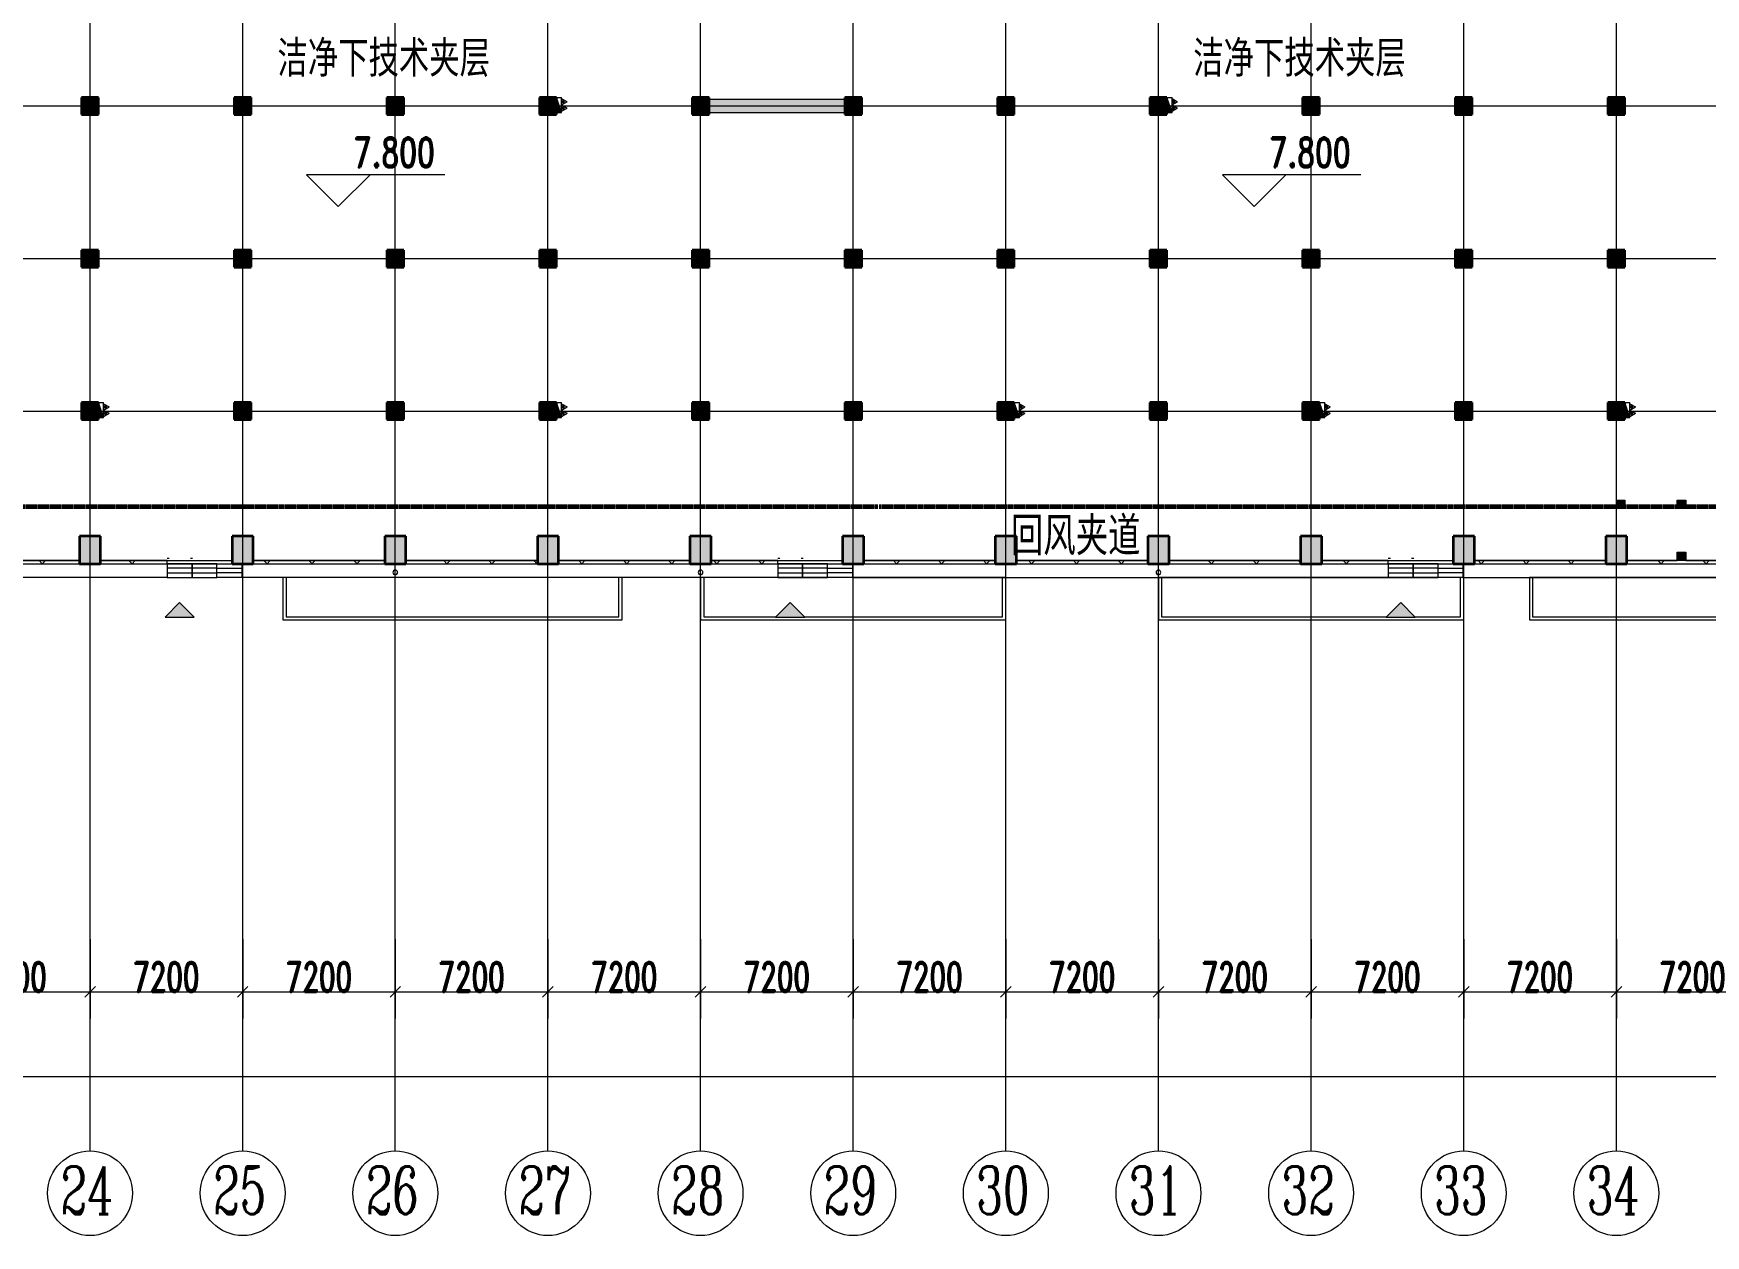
# Model space of a CAD drawing. Header units: millimetres. Extents: x -172041 to 399210, y -31706 to 192400.
# Drawn here: x 162930 to 241807, y -31706 to 25025 of the extents above; entities that cross this region are included whole.
import ezdxf

# ---------------------------------------------------------------- set-up
doc = ezdxf.new("R2010")
doc.units = ezdxf.units.MM
for name, pattern in [('1_1', [2, 1, -1]), ('划线', [6.36, 3.18, -3.18]), ('轴网线', [22.04, 18.38, -1.83, 0, -1.83])]:
    doc.linetypes.add(name, pattern=pattern)
doc.layers.get('0').update_dxf_attribs({"color": 8})
doc.layers.get('Defpoints').update_dxf_attribs({"color": 8})
for name, color, linetype, lineweight in [('A-ANNO-DIMS', 8, 'Continuous', 9), ('A-ANNO-NOTE', 8, 'Continuous', 5), ('A-AREA', 8, 'Continuous', 5), ('A-AREA-IDEN', 8, 'Continuous', 9), ('A-DETL-GENF', 8, 'Continuous', 18), ('A-GENM', 8, 'Continuous', 5), ('A-GLAZ', 8, 'Continuous', 5), ('A-WALL', 8, 'Continuous', 5), ('A-WALL-FNSH', 8, 'Continuous', 9), ('A-WALL-PATT', 8, 'Continuous', 9), ('M-EQPM', 8, 'Continuous', 5), ('P-PIPE', 8, 'Continuous', 5), ('Q-CASE', 8, '1_1', 5), ('S-COLS', 8, 'Continuous', 5), ('S-GRID', 8, 'Continuous', 9), ('S-GRID-IDEN', 8, 'Continuous', 9)]:
    doc.layers.add(name, color=color, linetype=linetype, lineweight=lineweight)
doc.styles.add('RomanC_1', font='romanc__.ttf', dxfattribs={"width": 0.65, "height": 2250})
doc.styles.add('RomanD_1', font='romand__.ttf', dxfattribs={"width": 0.7, "height": 1400})
doc.styles.add('RomanD_3', font='romand__.ttf', dxfattribs={"width": 0.65, "height": 1400})
doc.styles.add('仿宋_2', font='', dxfattribs={"width": 0.7, "height": 1500})
doc.styles.add('仿宋_4', font='', dxfattribs={"width": 0.7, "height": 1600})
doc.styles.get('仿宋_2').set_extended_font_data('FangSong')
doc.styles.get('仿宋_4').set_extended_font_data('FangSong')
doc.dimstyles.new('第一_二道尺寸线', dxfattribs={"dimscale": 304.8, "dimtxt": 1405.004626, "dimasz": 1.64042, "dimexe": 4.10105, "dimexo": 0.0625, "dimgap": 0, "dimtad": 1, "dimdec": 0, "dimzin": 0, "dimdsep": 46, "dimtxsty": 'RomanD_3', "dimblk1": 'OBLIQUE', "dimblk2": 'OBLIQUE', "dimsah": 1, "dimcen": 0.09, "dimazin": 0, "dimtfac": 1, "dimtdec": 4, "dimtix": 1, "dimtmove": 0, "dimatfit": 3, "dimfxl": 8.2021, "dimfxlon": 1, "dimtvp": 1, "dimtolj": 1, "dimtzin": 0, "dimlwd": 18, "dimlwe": 18, "dimarcsym": 2})

# ---------------------------------------------------------------- blocks, each defined once
blk = doc.blocks.new('X-AR-F3-00-W-002_HLP2_rvt-1-LAY-2F-1_500-A')
at = {"layer": 'P-PIPE', "color": 96, "true_color": 0x007f00}
for centre, start, end in [((180000, -411), 0, 180), ((180000, -411), 180, 360), ((194400, -411), 0, 180), ((194400, -411), 180, 360), ((216000, -411), 0, 180), ((216000, -411), 180, 360)]:
    blk.add_arc(centre, 110, start, end, dxfattribs=at)
blk = doc.blocks.new('X-ST-F3-02-C-001_HLP2_rvt-1-LAY-2F-1_500-A')
at = {"layer": 'S-COLS', "true_color": 0xc0c0c0}
for points in [[(166000, 21200), (166000, 22000), (165200, 22000), (165200, 21200)], [(172400, 21200), (173200, 21200), (173200, 22000), (172400, 22000), (172400, 21300)], [(179600, 21200), (180400, 21200), (180400, 22000), (179600, 22000), (179600, 21300)], [(187600, 21200), (187600, 22000), (186800, 22000), (186800, 21200)], [(194800, 21200), (194800, 22000), (194000, 22000), (194000, 21200), (194700, 21200)], [(201600, 21200), (202000, 21200), (202000, 22000), (201200, 22000), (201200, 21200)], [(209200, 21200), (209200, 22000), (208400, 22000), (208400, 21200)], [(216400, 21200), (216400, 22000), (215600, 22000), (215600, 21200)], [(223600, 21200), (223600, 22000), (222800, 22000), (222800, 21200), (223065, 21200)], [(230800, 21200), (230800, 22000), (230000, 22000), (230000, 21200)], [(238000, 21200), (238000, 22000), (237200, 22000), (237200, 21200)], [(166000, 14000), (166000, 14800), (165200, 14800), (165200, 14000)], [(173200, 14000), (173200, 14800), (172400, 14800), (172400, 14000)], [(180400, 14000), (180400, 14800), (179600, 14800), (179600, 14000)], [(187600, 14000), (187600, 14800), (186800, 14800), (186800, 14000)], [(194700, 14000), (194800, 14000), (194800, 14800), (194000, 14800), (194000, 14000)], [(201600, 14000), (202000, 14000), (201995, 14800), (201200, 14800), (201200, 14000)], [(209200, 14000), (209200, 14800), (208400, 14800), (208400, 14000)], [(216400, 14000), (216400, 14800), (215600, 14800), (215600, 14000)], [(223232, 14000), (223600, 14000), (223600, 14800), (222800, 14800), (222800, 14000)], [(230800, 14000), (230800, 14800), (230000, 14800), (230000, 14000), (230302, 14000)], [(238000, 14000), (238000, 14800), (237200, 14800), (237200, 14000)], [(166000, 6800), (166000, 7600), (165200, 7600), (165200, 6800)], [(173200, 6800), (173200, 7600), (172400, 7600), (172400, 6800)], [(180400, 6800), (180400, 7600), (179600, 7600), (179600, 6800)], [(187600, 6800), (187600, 7600), (186800, 7600), (186800, 6800)], [(194700, 6800), (194800, 6800), (194800, 7600), (194000, 7600), (194000, 6800)], [(201200, 6800), (202000, 6800), (202000, 7600), (201200, 7600)], [(209200, 6800), (209200, 7600), (208400, 7600), (208400, 6800)], [(216400, 6800), (216400, 7600), (215600, 7600), (215600, 6800)], [(222800, 6800), (223600, 6800), (223600, 7600), (222800, 7600), (222800, 7534)], [(230800, 6800), (230800, 7600), (230000, 7600), (230000, 6800)], [(237540, 6800), (238000, 6800), (238000, 7600), (237200, 7600), (237200, 6800)], [(165100, 0), (166100, 0), (166100, 1300), (165100, 1300), (165100, 125)], [(173300, 0), (173300, 1300), (172300, 1300), (172300, 0), (172760, 0)], [(179500, 0), (180500, 0), (180500, 1300), (179500, 1300), (179500, 40)], [(186700, 0), (187700, 0), (187700, 1300), (186700, 1300), (186700, 83)], [(193900, 0), (194900, 0), (194900, 1300), (193900, 1300), (193900, 125)], [(202100, 0), (202100, 1300), (201100, 1300), (201100, 0), (201560, 0)], [(208300, 0), (209300, 0), (209300, 1300), (208300, 1300), (208300, 40)], [(215500, 0), (216500, 0), (216500, 1300), (215500, 1300), (215500, 83)], [(222700, 0), (223700, 0), (223700, 1300), (222700, 1300), (222700, 125)], [(230360, 0), (230900, 0), (230900, 1300), (229900, 1300), (229900, 0)], [(238100, 0), (238100, 1300), (237100, 1300), (237100, 0)]]:
    blk.add_hatch(color=9, dxfattribs=at).paths.add_polyline_path(points, flags=0)
at = {"layer": 'S-COLS', "true_color": 0x808080}
for points in [[(237600, 2600), (237800, 2600), (237800, 2800), (238000, 2800), (238000, 3000), (237600, 3000), (237600, 2800)], [(238000, 2600), (238000, 2800), (237800, 2800), (237800, 2600)], [(240869, 2800), (240869, 3000), (240469, 3000), (240469, 2800)], [(240869, 2600), (240869, 2800), (240469, 2800), (240469, 2600), (240655, 2600)], [(240469, 150), (240869, 150), (240869, 550), (240469, 550), (240469, 201)]]:
    blk.add_hatch(color=8, dxfattribs=at).paths.add_polyline_path(points, flags=0)
at = {"layer": 'S-COLS', "color": 7, "lineweight": 35}
for p, q in [((166000, 22000), (165200, 22000)), ((165200, 22000), (165200, 21200)), ((166000, 21200), (166000, 22000)), ((173200, 22000), (172400, 22000)), ((172400, 22000), (172400, 21200)), ((173200, 21200), (173200, 22000)), ((180400, 22000), (179600, 22000)), ((179600, 22000), (179600, 21200)), ((180400, 21200), (180400, 22000)), ((187600, 22000), (186800, 22000)), ((186800, 22000), (186800, 21200)), ((187600, 21200), (187600, 22000)), ((194800, 22000), (194000, 22000)), ((194000, 22000), (194000, 21200)), ((194800, 21200), (194800, 22000)), ((202000, 22000), (201200, 22000)), ((201200, 22000), (201200, 21200)), ((202000, 21200), (202000, 22000)), ((209200, 22000), (208400, 22000)), ((208400, 22000), (208400, 21200)), ((209200, 21200), (209200, 22000)), ((216400, 22000), (215600, 22000)), ((215600, 22000), (215600, 21200)), ((216400, 21200), (216400, 22000)), ((223600, 22000), (222800, 22000)), ((222800, 22000), (222800, 21200)), ((223600, 21200), (223600, 22000)), ((230800, 22000), (230000, 22000)), ((230000, 22000), (230000, 21200)), ((230800, 21200), (230800, 22000)), ((238000, 22000), (237200, 22000)), ((237200, 22000), (237200, 21200)), ((238000, 21200), (238000, 22000)), ((165200, 21200), (166000, 21200)), ((172400, 21200), (173200, 21200)), ((179600, 21200), (180400, 21200)), ((186800, 21200), (187600, 21200)), ((194000, 21200), (194800, 21200)), ((201200, 21200), (202000, 21200)), ((208400, 21200), (209200, 21200)), ((215600, 21200), (216400, 21200)), ((222800, 21200), (223600, 21200)), ((230000, 21200), (230800, 21200)), ((237200, 21200), (238000, 21200)), ((166000, 14800), (165200, 14800)), ((165200, 14800), (165200, 14000)), ((166000, 14000), (166000, 14800)), ((173200, 14800), (172400, 14800)), ((172400, 14800), (172400, 14000)), ((173200, 14000), (173200, 14800)), ((180400, 14800), (179600, 14800)), ((179600, 14800), (179600, 14000)), ((180400, 14000), (180400, 14800)), ((187600, 14800), (186800, 14800)), ((186800, 14800), (186800, 14000)), ((187600, 14000), (187600, 14800)), ((194800, 14800), (194000, 14800)), ((194000, 14800), (194000, 14000)), ((194800, 14000), (194800, 14800)), ((202000, 14800), (201200, 14800)), ((201200, 14800), (201200, 14000)), ((202000, 14000), (202000, 14800)), ((209200, 14800), (208400, 14800)), ((208400, 14800), (208400, 14000)), ((209200, 14000), (209200, 14800)), ((216400, 14800), (215600, 14800)), ((215600, 14800), (215600, 14000)), ((216400, 14000), (216400, 14800)), ((223600, 14800), (222800, 14800)), ((222800, 14800), (222800, 14000)), ((223600, 14000), (223600, 14800)), ((230800, 14800), (230000, 14800)), ((230000, 14800), (230000, 14000)), ((230800, 14000), (230800, 14800)), ((238000, 14800), (237200, 14800)), ((237200, 14800), (237200, 14000)), ((238000, 14000), (238000, 14800)), ((165200, 14000), (166000, 14000)), ((172400, 14000), (173200, 14000)), ((179600, 14000), (180400, 14000)), ((186800, 14000), (187600, 14000)), ((194000, 14000), (194800, 14000)), ((201200, 14000), (202000, 14000)), ((208400, 14000), (209200, 14000)), ((215600, 14000), (216400, 14000)), ((222800, 14000), (223600, 14000)), ((230000, 14000), (230800, 14000)), ((237200, 14000), (238000, 14000)), ((166000, 7600), (165200, 7600)), ((165200, 7600), (165200, 6800)), ((166000, 6800), (166000, 7600)), ((173200, 7600), (172400, 7600)), ((172400, 7600), (172400, 6800)), ((173200, 6800), (173200, 7600)), ((180400, 7600), (179600, 7600)), ((179600, 7600), (179600, 6800)), ((180400, 6800), (180400, 7600)), ((187600, 7600), (186800, 7600)), ((186800, 7600), (186800, 6800)), ((187600, 6800), (187600, 7600)), ((194800, 7600), (194000, 7600)), ((194000, 7600), (194000, 6800)), ((194800, 6800), (194800, 7600)), ((202000, 7600), (201200, 7600)), ((201200, 7600), (201200, 6800)), ((202000, 6800), (202000, 7600)), ((209200, 7600), (208400, 7600)), ((208400, 7600), (208400, 6800)), ((209200, 6800), (209200, 7600)), ((216400, 7600), (215600, 7600)), ((215600, 7600), (215600, 6800)), ((216400, 6800), (216400, 7600)), ((223600, 7600), (222800, 7600)), ((222800, 7600), (222800, 6800)), ((223600, 6800), (223600, 7600)), ((230800, 7600), (230000, 7600)), ((230000, 7600), (230000, 6800)), ((230800, 6800), (230800, 7600)), ((238000, 7600), (237200, 7600)), ((237200, 7600), (237200, 6800)), ((238000, 6800), (238000, 7600)), ((165200, 6800), (166000, 6800)), ((172400, 6800), (173200, 6800)), ((179600, 6800), (180400, 6800)), ((186800, 6800), (187600, 6800)), ((194000, 6800), (194800, 6800)), ((201200, 6800), (202000, 6800)), ((208400, 6800), (209200, 6800)), ((215600, 6800), (216400, 6800)), ((222800, 6800), (223600, 6800)), ((230000, 6800), (230800, 6800)), ((237200, 6800), (238000, 6800)), ((166100, 1300), (165100, 1300)), ((165100, 1300), (165100, 0)), ((166100, 0), (166100, 1300)), ((173300, 1300), (172300, 1300)), ((172300, 1300), (172300, 0)), ((173300, 0), (173300, 1300)), ((180500, 1300), (179500, 1300)), ((179500, 1300), (179500, 0)), ((180500, 0), (180500, 1300)), ((187700, 1300), (186700, 1300)), ((186700, 1300), (186700, 0)), ((187700, 0), (187700, 1300)), ((194900, 1300), (193900, 1300)), ((193900, 1300), (193900, 0)), ((194900, 0), (194900, 1300)), ((202100, 1300), (201100, 1300)), ((201100, 1300), (201100, 0)), ((202100, 0), (202100, 1300)), ((209300, 1300), (208300, 1300)), ((208300, 1300), (208300, 0)), ((209300, 0), (209300, 1300)), ((216500, 1300), (215500, 1300)), ((215500, 1300), (215500, 0)), ((216500, 0), (216500, 1300)), ((223700, 1300), (222700, 1300)), ((222700, 1300), (222700, 0)), ((223700, 0), (223700, 1300)), ((230900, 1300), (229900, 1300)), ((229900, 1300), (229900, 0)), ((230900, 0), (230900, 1300)), ((238100, 1300), (237100, 1300)), ((237100, 1300), (237100, 0)), ((238100, 0), (238100, 1300)), ((165100, 0), (166100, 0)), ((172300, 0), (173300, 0)), ((179500, 0), (180500, 0)), ((186700, 0), (187700, 0)), ((193900, 0), (194900, 0)), ((201100, 0), (202100, 0)), ((208300, 0), (209300, 0)), ((215500, 0), (216500, 0)), ((222700, 0), (223700, 0)), ((229900, 0), (230900, 0)), ((237100, 0), (238100, 0))]:
    blk.add_line(p, q, dxfattribs=at)
at = {"layer": 'S-COLS', "color": 7, "lineweight": 15}
for p, q in [((237600, 2600), (237600, 3000)), ((237600, 3000), (238000, 3000)), ((237800, 2600), (237600, 2600)), ((237800, 2600), (237800, 2800)), ((237800, 2800), (238000, 2800)), ((238000, 2600), (237800, 2600)), ((238000, 3000), (238000, 2800)), ((238000, 2800), (238000, 2600)), ((240469, 3000), (240869, 3000)), ((240469, 2800), (240469, 3000)), ((240469, 2600), (240469, 2800)), ((240469, 2800), (240869, 2800)), ((240869, 2600), (240469, 2600)), ((240869, 3000), (240869, 2800)), ((240869, 2800), (240869, 2600)), ((240469, 150), (240469, 550)), ((240469, 550), (240869, 550)), ((240869, 150), (240469, 150)), ((240869, 550), (240869, 150))]:
    blk.add_line(p, q, dxfattribs=at)
blk = doc.blocks.new('混凝土雨棚1 - 混凝土雨棚-300mm-2000 2-4361591-LAY-2F-1_500-A')
at = {"layer": 'Q-CASE'}
for p, q in [((7200, 2000), (-7200, 2000)), ((-7200, 2000), (-7200, 0)), ((7200, 0), (7200, 2000))]:
    blk.add_line(p, q, dxfattribs=at)
at = {"layer": 'Q-CASE', "linetype": 'Continuous'}
for p, q in [((7200, 2000), (-7200, 2000)), ((-7200, 2000), (-7200, 0)), ((2304, 1850), (-7050, 1850)), ((-7050, 1850), (-7050, 0)), ((7050, 1850), (3643, 1850)), ((7050, 0), (7050, 1850)), ((7200, 0), (7200, 2000)), ((-7200, 0), (7200, 0))]:
    blk.add_line(p, q, dxfattribs=at)
blk = doc.blocks.new('混凝土雨棚1 - 混凝土雨棚-300mm-2000 2-V6-LAY-2F-1_500-A')
at = {"layer": 'Q-CASE'}
for p, q in [((7200, 2000), (-7200, 2000)), ((-7200, 2000), (-7200, 0)), ((7200, 0), (7200, 2000))]:
    blk.add_line(p, q, dxfattribs=at)
at = {"layer": 'Q-CASE', "linetype": 'Continuous'}
for p, q in [((7200, 2000), (-7200, 2000)), ((-7200, 2000), (-7200, 0)), ((-4896, 1850), (-7050, 1850)), ((-7050, 1850), (-7050, 0)), ((7050, 1850), (-3557, 1850)), ((7050, 0), (7050, 1850)), ((7200, 0), (7200, 2000)), ((-7200, 0), (7200, 0))]:
    blk.add_line(p, q, dxfattribs=at)
blk = doc.blocks.new('混凝土雨棚1 - 混凝土雨棚-300mm-2000 2-4366884-LAY-2F-1_500-A')
at = {"layer": 'Q-CASE'}
for p, q in [((5300, 2000), (-5300, 2000)), ((-5300, 2000), (-5300, 0)), ((5300, 0), (5300, 2000))]:
    blk.add_line(p, q, dxfattribs=at)
at = {"layer": 'Q-CASE', "linetype": 'Continuous'}
for p, q in [((5300, 2000), (-5300, 2000)), ((-5300, 2000), (-5300, 0)), ((5150, 1850), (-5150, 1850)), ((-5150, 1850), (-5150, 0)), ((5150, 0), (5150, 1850)), ((5300, 0), (5300, 2000)), ((-5300, 0), (5300, 0))]:
    blk.add_line(p, q, dxfattribs=at)
blk = doc.blocks.new('混凝土雨棚1 - 混凝土雨棚-300mm-2000 2-4311648-LAY-2F-1_500-A')
at = {"layer": 'Q-CASE'}
for p, q in [((8000, 2000), (-8000, 2000)), ((-8000, 2000), (-8000, 0)), ((8000, 0), (8000, 2000))]:
    blk.add_line(p, q, dxfattribs=at)
at = {"layer": 'Q-CASE', "linetype": 'Continuous'}
for p, q in [((8000, 2000), (-8000, 2000)), ((-8000, 2000), (-8000, 0)), ((7850, 1850), (-7850, 1850)), ((-7850, 1850), (-7850, 0)), ((7850, 0), (7850, 1850)), ((8000, 0), (8000, 2000)), ((-8000, 0), (8000, 0))]:
    blk.add_line(p, q, dxfattribs=at)
blk = doc.blocks.new('三列窗 - XC3612-V39-LAY-2F-1_500-A')
at = {"layer": 'A-GLAZ'}
for p, q in [((-1760, -325), (-1760, 325)), ((-1760, 325), (-587, 325)), ((-1760, 108), (-587, 108)), ((-587, 325), (-587, -325)), ((587, 325), (-587, 325)), ((-587, 325), (-587, -325)), ((587, 108), (-587, 108)), ((587, 325), (587, -325)), ((1760, 325), (587, 325)), ((587, -325), (587, 325)), ((1760, 108), (587, 108)), ((1760, -325), (1760, 325)), ((-587, -108), (-1760, -108)), ((-587, -325), (-1300, -325)), ((-587, -108), (587, -108)), ((-587, -325), (587, -325)), ((587, -108), (1760, -108)), ((587, -325), (1760, -325))]:
    blk.add_line(p, q, dxfattribs=at)
blk = doc.blocks.new('单扇固定窗 - C1212-4882769-LAY-2F-1_500-A')
at = {"layer": 'A-GLAZ'}
for p, q in [((-600, -55), (-500, -55)), ((500, -55), (600, -55))]:
    blk.add_line(p, q, dxfattribs=at)
blk = doc.blocks.new('室内消火栓箱_带灭火器__左右式_ - SG24D65-P-V55-LAY-2F-1_500-A')
at = {"layer": 'A-DETL-GENF', "lineweight": 5}
blk.add_hatch(color=256, dxfattribs=at).paths.add_polyline_path([(-350, -240), (350, 0), (-350, 0)], flags=0)
h = blk.add_hatch(color=256, dxfattribs=at)
h.paths.add_polyline_path([(-195, -370), (-105, -370), (-105, -280), (-195, -280)], flags=0)
h.paths.add_polyline_path([(105, -280), (105, -370), (195, -370), (195, -280)], flags=0)
for p, q in [((-350, -240), (350, 0)), ((-350, -240), (-350, 0)), ((-350, 0), (-350, -240)), ((-350, -240), (350, 0)), ((-350, -240), (350, -240)), ((-300, -240), (-150, -500)), ((-105, -280), (-195, -280)), ((-195, -280), (-195, -370)), ((-195, -370), (-105, -370)), ((0, -240), (-150, -500)), ((-105, -370), (-105, -280)), ((0, -240), (150, -500)), ((195, -280), (105, -280)), ((105, -280), (105, -370)), ((105, -370), (195, -370)), ((300, -240), (150, -500)), ((195, -370), (195, -280))]:
    blk.add_line(p, q, dxfattribs=at)
at = {"layer": 'M-EQPM'}
blk.add_line((350, 0), (350, -240), dxfattribs=at)
blk = doc.blocks.new('轴网 - 宽度系数 0_65-670068-LAY-2F-1_500-A')
at = {"layer": 'S-GRID-IDEN'}
blk.add_circle((0, 0), 4, dxfattribs=at)
blk = doc.blocks.new('高程点-说明仿宋-2 - 高程点-说明仿宋-2-1141479-LAY-2F-1_500-A')
at = {"layer": 'A-ANNO-NOTE', "lineweight": 18}
for p, q in [((10.06, 2.99), (-2.99, 2.99)), ((0, 0), (-2.99, 2.99)), ((0, 0), (2.99, 2.99))]:
    blk.add_line(p, q, dxfattribs=at)
blk = doc.blocks.new('_Oblique')
at = {"color": 0, "linetype": 'ByBlock', "lineweight": -2}
blk.add_line((-0.5, -0.5), (0.5, 0.5), dxfattribs=at)
blk = doc.blocks.new('DIMBLOCK152-LAY-2F-1_500-A')
at = {"layer": 'A-ANNO-DIMS', "color": 0, "lineweight": 18, "transparency": 16777216}
for p, q in [((158400, -17725.274274), (158400, -21456.224274)), ((165600, -17725.274274), (165600, -21456.224274)), ((158400, -20206.224274), (165600, -20206.224274))]:
    blk.add_line(p, q, dxfattribs=at)
at = {"layer": 'Defpoints', "color": 0, "transparency": 16777216}
for p in [(158400, -17706.224274), (165600, -17706.224274), (165600, -20206.224274)]:
    blk.add_point(p, dxfattribs=at)
at = {"layer": 'A-ANNO-DIMS', "color": 0, "lineweight": 18, "transparency": 16777216, "xscale": 500.0000000000001, "yscale": 500.0000000000001, "zscale": 500.0000000000001, "rotation": 180}
blk.add_blockref('_Oblique', (158400, -20206.224274), dxfattribs=at)
at = {"layer": 'A-ANNO-DIMS', "color": 0, "lineweight": 18, "transparency": 16777216, "xscale": 500.0000000000001, "yscale": 500.0000000000001, "zscale": 500.0000000000001}
blk.add_blockref('_Oblique', (165600, -20206.224274), dxfattribs=at)
at = {"layer": 'A-ANNO-DIMS', "color": 0, "lineweight": 18, "transparency": 16777216, "insert": (162000, -19506.224274), "char_height": 1400, "width": 3890.7820424, "attachment_point": 5, "style": 'RomanD_3'}
blk.add_mtext('\\A1;7200', dxfattribs=at)
blk = doc.blocks.new('DIMBLOCK153-LAY-2F-1_500-A')
at = {"layer": 'A-ANNO-DIMS', "color": 0, "lineweight": 18, "transparency": 16777216}
for p, q in [((165600, -17725.274274), (165600, -21456.224274)), ((172800, -17725.274274), (172800, -21456.224274)), ((165600, -20206.224274), (172800, -20206.224274))]:
    blk.add_line(p, q, dxfattribs=at)
at = {"layer": 'Defpoints', "color": 0, "transparency": 16777216}
for p in [(165600, -17706.224274), (172800, -17706.224274), (172800, -20206.224274)]:
    blk.add_point(p, dxfattribs=at)
at = {"layer": 'A-ANNO-DIMS', "color": 0, "lineweight": 18, "transparency": 16777216, "xscale": 500.0000000000001, "yscale": 500.0000000000001, "zscale": 500.0000000000001, "rotation": 180}
blk.add_blockref('_Oblique', (165600, -20206.224274), dxfattribs=at)
at = {"layer": 'A-ANNO-DIMS', "color": 0, "lineweight": 18, "transparency": 16777216, "xscale": 500.0000000000001, "yscale": 500.0000000000001, "zscale": 500.0000000000001}
blk.add_blockref('_Oblique', (172800, -20206.224274), dxfattribs=at)
at = {"layer": 'A-ANNO-DIMS', "color": 0, "lineweight": 18, "transparency": 16777216, "insert": (169200, -19506.224274), "char_height": 1400, "width": 3890.7820424, "attachment_point": 5, "style": 'RomanD_3'}
blk.add_mtext('\\A1;7200', dxfattribs=at)
blk = doc.blocks.new('DIMBLOCK154-LAY-2F-1_500-A')
at = {"layer": 'A-ANNO-DIMS', "color": 0, "lineweight": 18, "transparency": 16777216}
for p, q in [((172800, -17725.274274), (172800, -21456.224274)), ((180000, -17725.274274), (180000, -21456.224274)), ((172800, -20206.224274), (180000, -20206.224274))]:
    blk.add_line(p, q, dxfattribs=at)
at = {"layer": 'Defpoints', "color": 0, "transparency": 16777216}
for p in [(172800, -17706.224274), (180000, -17706.224274), (180000, -20206.224274)]:
    blk.add_point(p, dxfattribs=at)
at = {"layer": 'A-ANNO-DIMS', "color": 0, "lineweight": 18, "transparency": 16777216, "xscale": 500.0000000000001, "yscale": 500.0000000000001, "zscale": 500.0000000000001, "rotation": 180}
blk.add_blockref('_Oblique', (172800, -20206.224274), dxfattribs=at)
at = {"layer": 'A-ANNO-DIMS', "color": 0, "lineweight": 18, "transparency": 16777216, "xscale": 500.0000000000001, "yscale": 500.0000000000001, "zscale": 500.0000000000001}
blk.add_blockref('_Oblique', (180000, -20206.224274), dxfattribs=at)
at = {"layer": 'A-ANNO-DIMS', "color": 0, "lineweight": 18, "transparency": 16777216, "insert": (176400, -19506.224274), "char_height": 1400, "width": 3890.7820424, "attachment_point": 5, "style": 'RomanD_3'}
blk.add_mtext('\\A1;7200', dxfattribs=at)
blk = doc.blocks.new('DIMBLOCK155-LAY-2F-1_500-A')
at = {"layer": 'A-ANNO-DIMS', "color": 0, "lineweight": 18, "transparency": 16777216}
for p, q in [((180000, -17725.274274), (180000, -21456.224274)), ((187200, -17725.274274), (187200, -21456.224274)), ((180000, -20206.224274), (187200, -20206.224274))]:
    blk.add_line(p, q, dxfattribs=at)
at = {"layer": 'Defpoints', "color": 0, "transparency": 16777216}
for p in [(180000, -17706.224274), (187200, -17706.224274), (187200, -20206.224274)]:
    blk.add_point(p, dxfattribs=at)
at = {"layer": 'A-ANNO-DIMS', "color": 0, "lineweight": 18, "transparency": 16777216, "xscale": 500.0000000000001, "yscale": 500.0000000000001, "zscale": 500.0000000000001, "rotation": 180}
blk.add_blockref('_Oblique', (180000, -20206.224274), dxfattribs=at)
at = {"layer": 'A-ANNO-DIMS', "color": 0, "lineweight": 18, "transparency": 16777216, "xscale": 500.0000000000001, "yscale": 500.0000000000001, "zscale": 500.0000000000001}
blk.add_blockref('_Oblique', (187200, -20206.224274), dxfattribs=at)
at = {"layer": 'A-ANNO-DIMS', "color": 0, "lineweight": 18, "transparency": 16777216, "insert": (183600, -19506.224274), "char_height": 1400, "width": 3890.7820424, "attachment_point": 5, "style": 'RomanD_3'}
blk.add_mtext('\\A1;7200', dxfattribs=at)
blk = doc.blocks.new('DIMBLOCK156-LAY-2F-1_500-A')
at = {"layer": 'A-ANNO-DIMS', "color": 0, "lineweight": 18, "transparency": 16777216}
for p, q in [((187200, -17725.274274), (187200, -21456.224274)), ((194400, -17725.274274), (194400, -21456.224274)), ((187200, -20206.224274), (194400, -20206.224274))]:
    blk.add_line(p, q, dxfattribs=at)
at = {"layer": 'Defpoints', "color": 0, "transparency": 16777216}
for p in [(187200, -17706.224274), (194400, -17706.224274), (194400, -20206.224274)]:
    blk.add_point(p, dxfattribs=at)
at = {"layer": 'A-ANNO-DIMS', "color": 0, "lineweight": 18, "transparency": 16777216, "xscale": 500.0000000000001, "yscale": 500.0000000000001, "zscale": 500.0000000000001, "rotation": 180}
blk.add_blockref('_Oblique', (187200, -20206.224274), dxfattribs=at)
at = {"layer": 'A-ANNO-DIMS', "color": 0, "lineweight": 18, "transparency": 16777216, "xscale": 500.0000000000001, "yscale": 500.0000000000001, "zscale": 500.0000000000001}
blk.add_blockref('_Oblique', (194400, -20206.224274), dxfattribs=at)
at = {"layer": 'A-ANNO-DIMS', "color": 0, "lineweight": 18, "transparency": 16777216, "insert": (190800, -19506.224274), "char_height": 1400, "width": 3890.7820424, "attachment_point": 5, "style": 'RomanD_3'}
blk.add_mtext('\\A1;7200', dxfattribs=at)
blk = doc.blocks.new('DIMBLOCK157-LAY-2F-1_500-A')
at = {"layer": 'A-ANNO-DIMS', "color": 0, "lineweight": 18, "transparency": 16777216}
for p, q in [((194400, -17725.274274), (194400, -21456.224274)), ((201600, -17725.274274), (201600, -21456.224274)), ((194400, -20206.224274), (201600, -20206.224274))]:
    blk.add_line(p, q, dxfattribs=at)
at = {"layer": 'Defpoints', "color": 0, "transparency": 16777216}
for p in [(194400, -17706.224274), (201600, -17706.224274), (201600, -20206.224274)]:
    blk.add_point(p, dxfattribs=at)
at = {"layer": 'A-ANNO-DIMS', "color": 0, "lineweight": 18, "transparency": 16777216, "xscale": 500.0000000000001, "yscale": 500.0000000000001, "zscale": 500.0000000000001, "rotation": 180}
blk.add_blockref('_Oblique', (194400, -20206.224274), dxfattribs=at)
at = {"layer": 'A-ANNO-DIMS', "color": 0, "lineweight": 18, "transparency": 16777216, "xscale": 500.0000000000001, "yscale": 500.0000000000001, "zscale": 500.0000000000001}
blk.add_blockref('_Oblique', (201600, -20206.224274), dxfattribs=at)
at = {"layer": 'A-ANNO-DIMS', "color": 0, "lineweight": 18, "transparency": 16777216, "insert": (198000, -19506.224274), "char_height": 1400, "width": 3890.7820424, "attachment_point": 5, "style": 'RomanD_3'}
blk.add_mtext('\\A1;7200', dxfattribs=at)
blk = doc.blocks.new('DIMBLOCK158-LAY-2F-1_500-A')
at = {"layer": 'A-ANNO-DIMS', "color": 0, "lineweight": 18, "transparency": 16777216}
for p, q in [((201600, -17725.274274), (201600, -21456.224274)), ((208800, -17725.274274), (208800, -21456.224274)), ((201600, -20206.224274), (208800, -20206.224274))]:
    blk.add_line(p, q, dxfattribs=at)
at = {"layer": 'Defpoints', "color": 0, "transparency": 16777216}
for p in [(201600, -17706.224274), (208800, -17706.224274), (208800, -20206.224274)]:
    blk.add_point(p, dxfattribs=at)
at = {"layer": 'A-ANNO-DIMS', "color": 0, "lineweight": 18, "transparency": 16777216, "xscale": 500.0000000000001, "yscale": 500.0000000000001, "zscale": 500.0000000000001, "rotation": 180}
blk.add_blockref('_Oblique', (201600, -20206.224274), dxfattribs=at)
at = {"layer": 'A-ANNO-DIMS', "color": 0, "lineweight": 18, "transparency": 16777216, "xscale": 500.0000000000001, "yscale": 500.0000000000001, "zscale": 500.0000000000001}
blk.add_blockref('_Oblique', (208800, -20206.224274), dxfattribs=at)
at = {"layer": 'A-ANNO-DIMS', "color": 0, "lineweight": 18, "transparency": 16777216, "insert": (205200, -19506.224274), "char_height": 1400, "width": 3890.7820424, "attachment_point": 5, "style": 'RomanD_3'}
blk.add_mtext('\\A1;7200', dxfattribs=at)
blk = doc.blocks.new('DIMBLOCK159-LAY-2F-1_500-A')
at = {"layer": 'A-ANNO-DIMS', "color": 0, "lineweight": 18, "transparency": 16777216}
for p, q in [((208800, -17725.274274), (208800, -21456.224274)), ((216000, -17725.274274), (216000, -21456.224274)), ((208800, -20206.224274), (216000, -20206.224274))]:
    blk.add_line(p, q, dxfattribs=at)
at = {"layer": 'Defpoints', "color": 0, "transparency": 16777216}
for p in [(208800, -17706.224274), (216000, -17706.224274), (216000, -20206.224274)]:
    blk.add_point(p, dxfattribs=at)
at = {"layer": 'A-ANNO-DIMS', "color": 0, "lineweight": 18, "transparency": 16777216, "xscale": 500.0000000000001, "yscale": 500.0000000000001, "zscale": 500.0000000000001, "rotation": 180}
blk.add_blockref('_Oblique', (208800, -20206.224274), dxfattribs=at)
at = {"layer": 'A-ANNO-DIMS', "color": 0, "lineweight": 18, "transparency": 16777216, "xscale": 500.0000000000001, "yscale": 500.0000000000001, "zscale": 500.0000000000001}
blk.add_blockref('_Oblique', (216000, -20206.224274), dxfattribs=at)
at = {"layer": 'A-ANNO-DIMS', "color": 0, "lineweight": 18, "transparency": 16777216, "insert": (212400, -19506.224274), "char_height": 1400, "width": 3890.7820424, "attachment_point": 5, "style": 'RomanD_3'}
blk.add_mtext('\\A1;7200', dxfattribs=at)
blk = doc.blocks.new('DIMBLOCK160-LAY-2F-1_500-A')
at = {"layer": 'A-ANNO-DIMS', "color": 0, "lineweight": 18, "transparency": 16777216}
for p, q in [((216000, -17725.274274), (216000, -21456.224274)), ((223200, -17725.274274), (223200, -21456.224274)), ((216000, -20206.224274), (223200, -20206.224274))]:
    blk.add_line(p, q, dxfattribs=at)
at = {"layer": 'Defpoints', "color": 0, "transparency": 16777216}
for p in [(216000, -17706.224274), (223200, -17706.224274), (223200, -20206.224274)]:
    blk.add_point(p, dxfattribs=at)
at = {"layer": 'A-ANNO-DIMS', "color": 0, "lineweight": 18, "transparency": 16777216, "xscale": 500.0000000000001, "yscale": 500.0000000000001, "zscale": 500.0000000000001, "rotation": 180}
blk.add_blockref('_Oblique', (216000, -20206.224274), dxfattribs=at)
at = {"layer": 'A-ANNO-DIMS', "color": 0, "lineweight": 18, "transparency": 16777216, "xscale": 500.0000000000001, "yscale": 500.0000000000001, "zscale": 500.0000000000001}
blk.add_blockref('_Oblique', (223200, -20206.224274), dxfattribs=at)
at = {"layer": 'A-ANNO-DIMS', "color": 0, "lineweight": 18, "transparency": 16777216, "insert": (219600, -19506.224274), "char_height": 1400, "width": 3890.7820424, "attachment_point": 5, "style": 'RomanD_3'}
blk.add_mtext('\\A1;7200', dxfattribs=at)
blk = doc.blocks.new('DIMBLOCK161-LAY-2F-1_500-A')
at = {"layer": 'A-ANNO-DIMS', "color": 0, "lineweight": 18, "transparency": 16777216}
for p, q in [((223200, -17725.274274), (223200, -21456.224274)), ((230400, -17725.274274), (230400, -21456.224274)), ((223200, -20206.224274), (230400, -20206.224274))]:
    blk.add_line(p, q, dxfattribs=at)
at = {"layer": 'Defpoints', "color": 0, "transparency": 16777216}
for p in [(223200, -17706.224274), (230400, -17706.224274), (230400, -20206.224274)]:
    blk.add_point(p, dxfattribs=at)
at = {"layer": 'A-ANNO-DIMS', "color": 0, "lineweight": 18, "transparency": 16777216, "xscale": 500.0000000000001, "yscale": 500.0000000000001, "zscale": 500.0000000000001, "rotation": 180}
blk.add_blockref('_Oblique', (223200, -20206.224274), dxfattribs=at)
at = {"layer": 'A-ANNO-DIMS', "color": 0, "lineweight": 18, "transparency": 16777216, "xscale": 500.0000000000001, "yscale": 500.0000000000001, "zscale": 500.0000000000001}
blk.add_blockref('_Oblique', (230400, -20206.224274), dxfattribs=at)
at = {"layer": 'A-ANNO-DIMS', "color": 0, "lineweight": 18, "transparency": 16777216, "insert": (226800, -19506.224274), "char_height": 1400, "width": 3890.7820424, "attachment_point": 5, "style": 'RomanD_3'}
blk.add_mtext('\\A1;7200', dxfattribs=at)
blk = doc.blocks.new('DIMBLOCK162-LAY-2F-1_500-A')
at = {"layer": 'A-ANNO-DIMS', "color": 0, "lineweight": 18, "transparency": 16777216}
for p, q in [((230400, -17725.274274), (230400, -21456.224274)), ((237600, -17725.274274), (237600, -21456.224274)), ((230400, -20206.224274), (237600, -20206.224274))]:
    blk.add_line(p, q, dxfattribs=at)
at = {"layer": 'Defpoints', "color": 0, "transparency": 16777216}
for p in [(230400, -17706.224274), (237600, -17706.224274), (237600, -20206.224274)]:
    blk.add_point(p, dxfattribs=at)
at = {"layer": 'A-ANNO-DIMS', "color": 0, "lineweight": 18, "transparency": 16777216, "xscale": 500.0000000000001, "yscale": 500.0000000000001, "zscale": 500.0000000000001, "rotation": 180}
blk.add_blockref('_Oblique', (230400, -20206.224274), dxfattribs=at)
at = {"layer": 'A-ANNO-DIMS', "color": 0, "lineweight": 18, "transparency": 16777216, "xscale": 500.0000000000001, "yscale": 500.0000000000001, "zscale": 500.0000000000001}
blk.add_blockref('_Oblique', (237600, -20206.224274), dxfattribs=at)
at = {"layer": 'A-ANNO-DIMS', "color": 0, "lineweight": 18, "transparency": 16777216, "insert": (234000, -19506.224274), "char_height": 1400, "width": 3890.7820424, "attachment_point": 5, "style": 'RomanD_3'}
blk.add_mtext('\\A1;7200', dxfattribs=at)
blk = doc.blocks.new('DIMBLOCK163-LAY-2F-1_500-A')
at = {"layer": 'A-ANNO-DIMS', "color": 0, "lineweight": 18, "transparency": 16777216}
for p, q in [((237600, -17725.274274), (237600, -21456.224274)), ((244800, -17725.274274), (244800, -21456.224274)), ((237600, -20206.224274), (244800, -20206.224274))]:
    blk.add_line(p, q, dxfattribs=at)
at = {"layer": 'Defpoints', "color": 0, "transparency": 16777216}
for p in [(237600, -17706.224274), (244800, -17706.224274), (244800, -20206.224274)]:
    blk.add_point(p, dxfattribs=at)
at = {"layer": 'A-ANNO-DIMS', "color": 0, "lineweight": 18, "transparency": 16777216, "xscale": 500.0000000000001, "yscale": 500.0000000000001, "zscale": 500.0000000000001, "rotation": 180}
blk.add_blockref('_Oblique', (237600, -20206.224274), dxfattribs=at)
at = {"layer": 'A-ANNO-DIMS', "color": 0, "lineweight": 18, "transparency": 16777216, "xscale": 500.0000000000001, "yscale": 500.0000000000001, "zscale": 500.0000000000001}
blk.add_blockref('_Oblique', (244800, -20206.224274), dxfattribs=at)
at = {"layer": 'A-ANNO-DIMS', "color": 0, "lineweight": 18, "transparency": 16777216, "insert": (241200, -19506.224274), "char_height": 1400, "width": 3890.7820424, "attachment_point": 5, "style": 'RomanD_3'}
blk.add_mtext('\\A1;7200', dxfattribs=at)
blk = doc.blocks.new('DIMBLOCK170-LAY-2F-1_500-A')
at = {"layer": 'A-ANNO-DIMS', "color": 0, "lineweight": 18, "transparency": 16777216}
for p, q in [((-300, -21725.274274), (-300, -25456.224274)), ((293100, -21725.274274), (293100, -25456.224274)), ((-300, -24206.224274), (293100, -24206.224274))]:
    blk.add_line(p, q, dxfattribs=at)
at = {"layer": 'Defpoints', "color": 0, "transparency": 16777216}
for p in [(-300, -21706.224274), (293100, -21706.224274), (293100, -24206.224274)]:
    blk.add_point(p, dxfattribs=at)
at = {"layer": 'A-ANNO-DIMS', "color": 0, "lineweight": 18, "transparency": 16777216, "xscale": 500.0000000000001, "yscale": 500.0000000000001, "zscale": 500.0000000000001, "rotation": 180}
blk.add_blockref('_Oblique', (-300, -24206.224274), dxfattribs=at)
at = {"layer": 'A-ANNO-DIMS', "color": 0, "lineweight": 18, "transparency": 16777216, "xscale": 500.0000000000001, "yscale": 500.0000000000001, "zscale": 500.0000000000001}
blk.add_blockref('_Oblique', (293100, -24206.224274), dxfattribs=at)
at = {"layer": 'A-ANNO-DIMS', "color": 0, "lineweight": 18, "transparency": 16777216, "insert": (146400, -23506.224274), "char_height": 1400, "width": 5836.1730636, "attachment_point": 5, "style": 'RomanD_3'}
blk.add_mtext('\\A1;293400', dxfattribs=at)

msp = doc.modelspace()

# ---------------------------------------------------------------- hatches: boundary and pattern name
at = {"layer": 'A-ANNO-NOTE'}
for points in [[(169240, -2520), (170516, -2520), (169826.7, -1830.7), (169137.3, -2520)], [(198040, -2520), (199316, -2520), (198626.7, -1830.7), (197937.3, -2520)], [(226840, -2520), (228116, -2520), (227426.7, -1830.7), (226737.3, -2520)]]:
    msp.add_hatch(color=256, dxfattribs=at).paths.add_polyline_path(points, flags=0)
at = {"layer": 'A-WALL-PATT', "lineweight": 5}
msp.add_hatch(color=256, dxfattribs=at).paths.add_polyline_path([(201200, 21300), (201200, 21900), (194800, 21900), (194800, 21300)], flags=0)
h = msp.add_hatch(dxfattribs=at)
h.set_pattern_fill('FP_12', color=256, style=0, pattern_type=2)
h.set_pattern_definition([(45, (-5e-09, 2e-10), (-1060.66, 1060.66), []), (135, (-5e-09, 2e-10), (-1060.66, -1060.66), [])])
h.paths.add_polyline_path([(130100, 0), (136300, 0), (136300, 150), (130100, 150), (130100, 88.6)], flags=0)
h.paths.add_polyline_path([(3121.1, 0), (6700, 0), (6700, 150), (1450, 150), (1450, 0)], flags=0)
h.paths.add_polyline_path([(7700, 0), (13900, 0), (13900, 150), (7700, 150), (7700, 104.9)], flags=0)
h.paths.add_polyline_path([(14900, 0), (21100, 0), (21100, 150), (14900, 150), (14900, 61.8)], flags=0)
h.paths.add_polyline_path([(22100, 0), (25240, 1), (25240, 150), (22100, 150), (22100, 18.8)], flags=0)
h.paths.add_polyline_path([(29300, 0), (35500, 0), (35500, 150), (29300, 150), (29300, 3.2)], flags=0)
h.paths.add_polyline_path([(241056.2, 0), (244175, 0), (244175, 150), (238100, 150), (238100, 0)], flags=0)
h.paths.add_polyline_path([(36500, 0), (42700, 0), (42700, 150), (36500, 150), (36500, 45.9)], flags=0)
h.paths.add_polyline_path([(43700, 0), (49900, 0), (49900, 150), (43700, 150), (43700, 88.6)], flags=0)
h.paths.add_polyline_path([(233846.1, 0), (237100, 0), (237100, 150), (230900, 150), (230900, 0)], flags=0)
h.paths.add_polyline_path([(50900, 0), (54040, 1), (54040, 150), (50900, 150), (50900, 131.4)], flags=0)
h.paths.add_polyline_path([(58100, 0), (64300, 0), (64300, 150), (58100, 150), (58100, 3.2)], flags=0)
h.paths.add_polyline_path([(226840, 0), (226840, 150), (223700, 150), (223700, 0), (226635.9, 0)], flags=0)
h.paths.add_polyline_path([(65300, 0), (71500, 0), (71500, 150), (65300, 150), (65300, 45.9)], flags=0)
h.paths.add_polyline_path([(72500, 0), (78700, 0), (78700, 150), (72500, 150), (72500, 88.6)], flags=0)
h.paths.add_polyline_path([(222700, 0), (222700, 150), (216500, 150), (216500, 0), (219425.8, 0)], flags=0)
h.paths.add_polyline_path([(79700, 0), (82840, 1), (82840, 150), (79700, 150), (79700, 131.4)], flags=0)
h.paths.add_polyline_path([(86900, 0), (93100, 0), (93100, 150), (86900, 150), (86900, 3.2)], flags=0)
h.paths.add_polyline_path([(215500, 0), (215500, 150), (209300, 150), (209300, 0), (212215.6, 0)], flags=0)
h.paths.add_polyline_path([(94100, 0), (100300, 0), (100300, 150), (94100, 150), (94100, 45.9)], flags=0)
h.paths.add_polyline_path([(101300, 0), (107500, 0), (107500, 150), (101300, 150), (101300, 88.6)], flags=0)
h.paths.add_polyline_path([(208300, 0), (208300, 150), (202100, 150), (202100, 0), (205005.5, 0)], flags=0)
h.paths.add_polyline_path([(108500, 0), (111640, 1), (111640, 150), (108500, 150), (108500, 131.4)], flags=0)
h.paths.add_polyline_path([(115700, 0), (121900, 0), (121900, 150), (115700, 150), (115700, 3.2)], flags=0)
h.paths.add_polyline_path([(197795.3, 0), (198040, 1), (198040, 150), (194900, 150), (194900, 0)], flags=0)
h.paths.add_polyline_path([(122900, 0), (129100, 0), (129100, 150), (122900, 150), (122900, 45.9)], flags=0)
h.paths.add_polyline_path([(193900, 0), (193900, 150), (187700, 150), (187700, 0), (190585.2, 0)], flags=0)
h.paths.add_polyline_path([(186700, 0), (186700, 150), (180500, 150), (180500, 0), (183375, 0)], flags=0)
h.paths.add_polyline_path([(137300, 0), (140440, 1), (140440, 150), (137300, 150), (137300, 131.4)], flags=0)
h.paths.add_polyline_path([(144500, 0), (150700, 0), (150700, 150), (144500, 150), (144500, 3.2)], flags=0)
h.paths.add_polyline_path([(179500, 0), (179500, 150), (173300, 150), (173300, 0), (176164.8, 0)], flags=0)
h.paths.add_polyline_path([(151700, 0), (157900, 0), (157900, 150), (151700, 150), (151700, 45.9)], flags=0)
h.paths.add_polyline_path([(158900, 0), (165100, 0), (165100, 150), (158900, 150), (158900, 88.6)], flags=0)
h.paths.add_polyline_path([(166100, 0), (169240, 1), (169240, 150), (166100, 150), (166100, 131.4)], flags=0)

# ---------------------------------------------------------------- linework, layer by layer
at = {"layer": 'A-ANNO-NOTE', "lineweight": 18}
for p, q in [((169826.7, -1830.7), (169137.3, -2520)), ((170516, -2520), (169826.7, -1830.7)), ((198626.7, -1830.7), (197937.3, -2520)), ((199316, -2520), (198626.7, -1830.7)), ((227426.7, -1830.7), (226737.3, -2520)), ((228116, -2520), (227426.7, -1830.7)), ((169137.3, -2520), (170516, -2520)), ((197937.3, -2520), (199316, -2520)), ((226737.3, -2520), (228116, -2520))]:
    msp.add_line(p, q, dxfattribs=at)
at = {"layer": 'A-AREA', "linetype": '划线', "lineweight": 60}
for p, q in [((159625, 2700), (202775, 2700)), ((202825, 2700), (237600, 2700)), ((238000, 2700), (240469.2, 2700)), ((240869.2, 2700), (244075, 2700))]:
    msp.add_line(p, q, dxfattribs=at)
at = {"layer": 'A-WALL', "lineweight": 9}
for p, q in [((201200, 21900), (194800, 21900)), ((194800, 21300), (201200, 21300)), ((165100, 150), (158900, 150)), ((169240, 150), (166100, 150)), ((169240, 1), (169240, 150)), ((179500, 150), (173300, 150)), ((186700, 150), (180500, 150)), ((193900, 150), (187700, 150)), ((198040, 150), (194900, 150)), ((198040, 1), (198040, 150)), ((208300, 150), (202100, 150)), ((215500, 150), (209300, 150)), ((222700, 150), (216500, 150)), ((226840, 150), (223700, 150)), ((226840, 1), (226840, 150)), ((237100, 150), (230900, 150)), ((240469.2, 150), (238100, 150)), ((244175, 150), (240869.2, 150)), ((158900, 0), (165100, 0)), ((166100, 0), (169240, 0)), ((173300, 0), (179500, 0)), ((180500, 0), (186700, 0)), ((187700, 0), (193900, 0)), ((194900, 0), (198040, 0)), ((202100, 0), (208300, 0)), ((209300, 0), (215500, 0)), ((216500, 0), (222700, 0)), ((223700, 0), (226840, 0)), ((230900, 0), (237100, 0)), ((238100, 0), (244175, 0))]:
    msp.add_line(p, q, dxfattribs=at)
at = {"layer": 'A-WALL'}
for p, q in [((158900, 150), (165100, 150)), ((166100, 150), (172300, 150)), ((169240, 150), (170440, 150)), ((173300, 150), (179500, 150)), ((180500, 150), (186700, 150)), ((187700, 150), (193900, 150)), ((194900, 150), (201100, 150)), ((198040, 150), (199240, 150)), ((202100, 150), (208300, 150)), ((209300, 150), (215500, 150)), ((216500, 150), (222700, 150)), ((223700, 150), (229900, 150)), ((226840, 150), (228040, 150)), ((230900, 150), (237100, 150)), ((238100, 150), (240469.2, 150)), ((240869.2, 150), (243966.8, 150))]:
    msp.add_line(p, q, dxfattribs=at)
at = {"layer": 'A-WALL-FNSH', "lineweight": 5}
for p, q in [((169240, -650), (143960, -650)), ((198040, -650), (172760, -650)), ((201560, -650), (226840, -650)), ((230360, -650), (244800, -650))]:
    msp.add_line(p, q, dxfattribs=at)
at = {"layer": 'S-GRID', "linetype": '轴网线'}
for p, q in [((165600, -17706.2), (165600, 174400)), ((172800, -17706.2), (172800, 174400)), ((180000, -17706.2), (180000, 174400)), ((187200, -17706.2), (187200, 174400)), ((194400, -17706.2), (194400, 174400)), ((201600, -17706.2), (201600, 174400)), ((208800, -17706.2), (208800, 174400)), ((216000, -17706.2), (216000, 174400)), ((223200, -17706.2), (223200, 174400)), ((230400, -17706.2), (230400, 174400)), ((237600, -17706.2), (237600, 174400)), ((-16000, 21600), (308800, 21600)), ((-16000, 14400), (308800, 14400)), ((-16000, 7200), (308800, 7200)), ((-16000, 0), (308800, 0))]:
    msp.add_line(p, q, dxfattribs=at)
at = {"layer": 'S-GRID'}
for p, q in [((165600, -27706.2), (165600, -17706.2)), ((172800, -27706.2), (172800, -17706.2)), ((180000, -27706.2), (180000, -17706.2)), ((187200, -27706.2), (187200, -17706.2)), ((194400, -27706.2), (194400, -17706.2)), ((201600, -27706.2), (201600, -17706.2)), ((208800, -27706.2), (208800, -17706.2)), ((216000, -27706.2), (216000, -17706.2)), ((223200, -27706.2), (223200, -17706.2)), ((230400, -27706.2), (230400, -17706.2)), ((237600, -27706.2), (237600, -17706.2))]:
    msp.add_line(p, q, dxfattribs=at)

# ---------------------------------------------------------------- block references
at = {"lineweight": 5}
for name in ['X-AR-F3-00-W-002_HLP2_rvt-1-LAY-2F-1_500-A', 'X-ST-F3-02-C-001_HLP2_rvt-1-LAY-2F-1_500-A']:
    msp.add_blockref(name, (0, 0), dxfattribs=at)
at = {"layer": 'A-ANNO-NOTE', "lineweight": 18, "xscale": 500, "yscale": 500, "zscale": 500}
for p in [(177311.1, 16860), (220511.1, 16860)]:
    msp.add_blockref('高程点-说明仿宋-2 - 高程点-说明仿宋-2-1141479-LAY-2F-1_500-A', p, dxfattribs=at)
at = {"layer": 'A-GENM', "rotation": 180}
for name, p in [('混凝土雨棚1 - 混凝土雨棚-300mm-2000 2-4311648-LAY-2F-1_500-A', (182700, -650)), ('混凝土雨棚1 - 混凝土雨棚-300mm-2000 2-4361591-LAY-2F-1_500-A', (201600, -650)), ('混凝土雨棚1 - 混凝土雨棚-300mm-2000 2-V6-LAY-2F-1_500-A', (223200, -650)), ('混凝土雨棚1 - 混凝土雨棚-300mm-2000 2-4366884-LAY-2F-1_500-A', (238800, -650))]:
    msp.add_blockref(name, p, dxfattribs=at)
at = {"layer": 'A-GLAZ', "rotation": 180}
for name, p in [('单扇固定窗 - C1212-4882769-LAY-2F-1_500-A', (169840, 195)), ('单扇固定窗 - C1212-4882769-LAY-2F-1_500-A', (198640, 195)), ('单扇固定窗 - C1212-4882769-LAY-2F-1_500-A', (227440, 195)), ('三列窗 - XC3612-V39-LAY-2F-1_500-A', (171000, -325)), ('三列窗 - XC3612-V39-LAY-2F-1_500-A', (199800, -325)), ('三列窗 - XC3612-V39-LAY-2F-1_500-A', (228600, -325))]:
    msp.add_blockref(name, p, dxfattribs=at)
at = {"layer": 'M-EQPM', "rotation": 89.9999999999999}
for p in [(187600, 21650), (216400, 21650), (166000, 7250), (187600, 7250), (209200, 7250), (223600, 7250), (238000, 7250)]:
    msp.add_blockref('室内消火栓箱_带灭火器__左右式_ - SG24D65-P-V55-LAY-2F-1_500-A', p, dxfattribs=at)
at = {"layer": 'S-GRID-IDEN', "xscale": 499.9999999999995, "yscale": 499.9999999999995, "zscale": 499.9999999999995}
for p in [(165600, -29706.2), (172800, -29706.2), (180000, -29706.2), (187200, -29706.2), (194400, -29706.2), (201600, -29706.2), (208800, -29706.2), (216000, -29706.2), (223200, -29706.2), (230400, -29706.2), (237600, -29706.2)]:
    msp.add_blockref('轴网 - 宽度系数 0_65-670068-LAY-2F-1_500-A', p, dxfattribs=at)

# ---------------------------------------------------------------- texts
at = {"layer": 'A-ANNO-NOTE', "lineweight": 9, "char_height": 1400, "width": 5106.749, "attachment_point": 1, "style": 'RomanD_1'}
for insert in [(178041.8, 20109), (221241.8, 20109)]:
    msp.add_mtext('7.800', dxfattribs=dict(at, insert=insert))
at = {"layer": 'A-AREA-IDEN', "attachment_point": 1}
for s, insert, char_height, width, style in [('洁净下技术夹层', (174440.1, 24647.1), 1500, 13748.941, '仿宋_2'), ('洁净下技术夹层', (217640.1, 24647.1), 1500, 13748.941, '仿宋_2'), ('回风夹道', (209040.8, 2169.7), 1600, 8081.01, '仿宋_4')]:
    msp.add_mtext(s, dxfattribs=dict(at, insert=insert, char_height=char_height, width=width, style=style))
at = {"layer": 'S-GRID-IDEN', "char_height": 2250, "width": 3335.02, "attachment_point": 1, "style": 'RomanC_1'}
for s, insert in [('24', (164205.5, -28441.6)), ('25', (171405.5, -28441.6)), ('26', (178605.5, -28441.6)), ('27', (185805.5, -28441.6)), ('28', (193005.5, -28441.6)), ('29', (200205.5, -28441.6)), ('30', (207405.5, -28441.6)), ('31', (214605.5, -28441.6)), ('32', (221805.5, -28441.6)), ('33', (229005.5, -28441.6)), ('34', (236205.5, -28441.6))]:
    msp.add_mtext(s, dxfattribs=dict(at, insert=insert))

# ---------------------------------------------------------------- dimensions: what is measured, and where the dimension line sits
at = {"layer": 'A-ANNO-DIMS', "lineweight": 18}
for base, p1, p2, override, picture, middle in [((165600, -20206.2), (158400, -17706.2), (165600, -17706.2), {"dimpost": '<>', "dimfxl": 7200}, 'DIMBLOCK152-LAY-2F-1_500-A', (162000, -19506.2)), ((172800, -20206.2), (165600, -17706.2), (172800, -17706.2), {"dimpost": '<>', "dimfxl": 7200}, 'DIMBLOCK153-LAY-2F-1_500-A', (169200, -19506.2)), ((180000, -20206.2), (172800, -17706.2), (180000, -17706.2), {"dimpost": '<>', "dimfxl": 7200}, 'DIMBLOCK154-LAY-2F-1_500-A', (176400, -19506.2)), ((187200, -20206.2), (180000, -17706.2), (187200, -17706.2), {"dimpost": '<>', "dimfxl": 7200}, 'DIMBLOCK155-LAY-2F-1_500-A', (183600, -19506.2)), ((194400, -20206.2), (187200, -17706.2), (194400, -17706.2), {"dimpost": '<>', "dimfxl": 7200}, 'DIMBLOCK156-LAY-2F-1_500-A', (190800, -19506.2)), ((201600, -20206.2), (194400, -17706.2), (201600, -17706.2), {"dimpost": '<>', "dimfxl": 7200}, 'DIMBLOCK157-LAY-2F-1_500-A', (198000, -19506.2)), ((208800, -20206.2), (201600, -17706.2), (208800, -17706.2), {"dimpost": '<>', "dimfxl": 7200}, 'DIMBLOCK158-LAY-2F-1_500-A', (205200, -19506.2)), ((216000, -20206.2), (208800, -17706.2), (216000, -17706.2), {"dimpost": '<>', "dimfxl": 7200}, 'DIMBLOCK159-LAY-2F-1_500-A', (212400, -19506.2)), ((223200, -20206.2), (216000, -17706.2), (223200, -17706.2), {"dimpost": '<>', "dimfxl": 7200}, 'DIMBLOCK160-LAY-2F-1_500-A', (219600, -19506.2)), ((230400, -20206.2), (223200, -17706.2), (230400, -17706.2), {"dimpost": '<>', "dimfxl": 7200}, 'DIMBLOCK161-LAY-2F-1_500-A', (226800, -19506.2)), ((237600, -20206.2), (230400, -17706.2), (237600, -17706.2), {"dimpost": '<>', "dimfxl": 7200}, 'DIMBLOCK162-LAY-2F-1_500-A', (234000, -19506.2)), ((244800, -20206.2), (237600, -17706.2), (244800, -17706.2), {"dimpost": '<>', "dimfxl": 7200}, 'DIMBLOCK163-LAY-2F-1_500-A', (241200, -19506.2)), ((293100, -24206.2), (-300, -21706.2), (293100, -21706.2), {"dimpost": '<>', "dimfxl": 293400}, 'DIMBLOCK170-LAY-2F-1_500-A', (146400, -23506.2))]:
    dim = msp.add_linear_dim(base=base, p1=p1, p2=p2, dimstyle='第一_二道尺寸线', override=override, dxfattribs=at)
    dim.commit()
    dim.dimension.update_dxf_attribs({"geometry": picture, "text_midpoint": middle})

doc.saveas('drawing.dxf')
